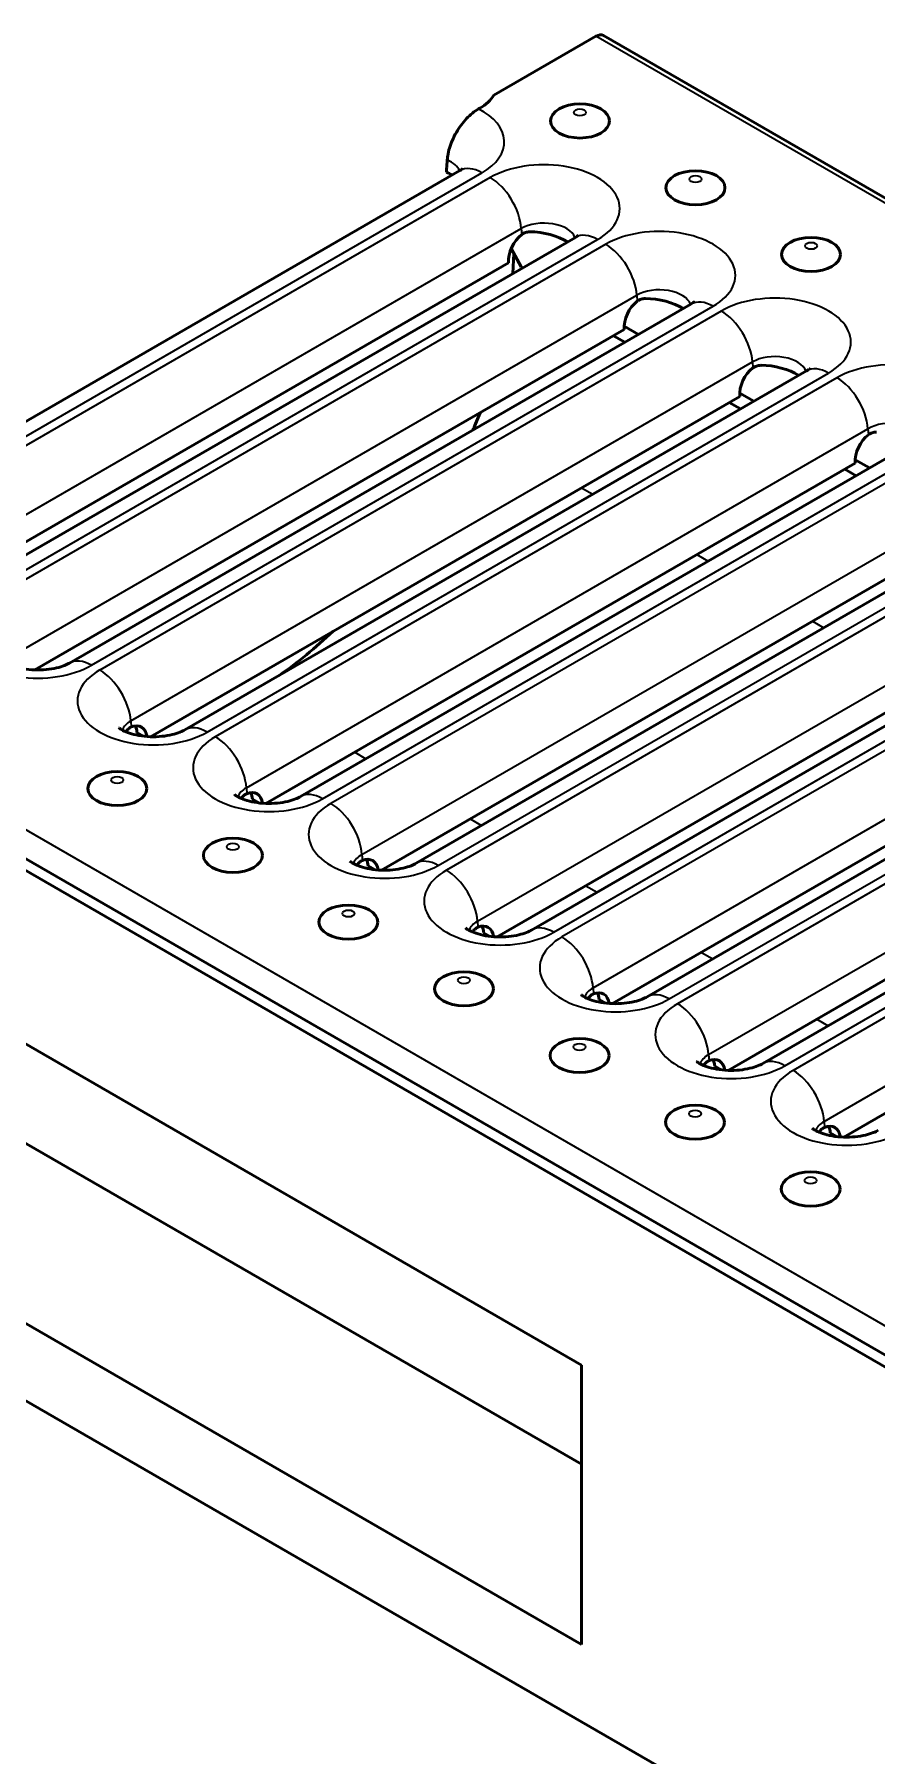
# Model space of a CAD drawing. Header units: millimetres. Extents: x 0 to 2181, y -65 to 1050.
# Drawn here: x 89.4 to 125.1, y 242.1 to 315 of the extents above; entities that cross this region are included whole.
import ezdxf

# ---------------------------------------------------------------- set-up
doc = ezdxf.new("R2010")
doc.units = ezdxf.units.MM
doc.header["$LTSCALE"] = 2.5
doc.layers.add('Sichtbar (ISO)', color=7, linetype='Continuous', lineweight=50)
doc.layers.add('Sichtbar schmal (ISO)', color=7, linetype='Continuous', lineweight=35)

msp = doc.modelspace()

# ---------------------------------------------------------------- linework, layer by layer
at = {"layer": 'Sichtbar (ISO)'}
for p, q in [((108.901, 312.421), (113.232, 314.922)), ((113.545, 314.953), (466.744, 111.033)), ((108.307, 311.874), (108.255, 311.844)), ((107.464, 309.231), (81.124, 294.023)), ((112.36, 306.404), (86.021, 291.196)), ((110.067, 305.151), (109.638, 305.929)), ((109.752, 305.721), (109.703, 304.869)), ((109.529, 305.323), (84.557, 290.905)), ((110.129, 305.115), (110.067, 305.151)), ((117.257, 303.576), (90.917, 288.369)), ((115.026, 302.288), (114.424, 302.635)), ((114.425, 302.496), (89.454, 288.078)), ((114.46, 301.962), (113.98, 302.239)), ((122.154, 300.749), (95.814, 285.542)), ((119.322, 299.669), (94.35, 285.251)), ((119.922, 299.461), (119.321, 299.808)), ((108.325, 298.974), (108.082, 298.41)), ((119.357, 299.135), (118.877, 299.412)), ((127.051, 297.922), (100.711, 282.715)), ((124.219, 296.841), (99.247, 282.424)), ((124.819, 296.634), (124.218, 296.981)), ((124.254, 296.307), (123.774, 296.585)), ((131.947, 295.095), (105.607, 279.888)), ((129.115, 294.014), (104.144, 279.597)), ((136.844, 292.268), (110.504, 277.061)), ((134.012, 291.187), (109.041, 276.77)), ((71.248, 289.865), (424.801, 85.741)), ((71.731, 290.09), (424.93, 86.17)), ((141.741, 289.441), (115.401, 274.234)), ((138.909, 288.36), (113.937, 273.943)), ((146.637, 286.614), (120.298, 271.406)), ((94.05, 285.274), (93.778, 285.431)), ((143.806, 285.533), (118.834, 271.116)), ((98.946, 282.447), (98.675, 282.604)), ((148.702, 282.706), (123.731, 268.288)), ((103.843, 279.62), (103.572, 279.776)), ((76.904, 279.251), (112.613, 258.634)), ((108.74, 276.793), (108.468, 276.949)), ((113.636, 273.966), (113.365, 274.122)), ((82.219, 271.978), (112.613, 254.43)), ((118.533, 271.138), (118.262, 271.295)), ((123.43, 268.311), (123.158, 268.468)), ((112.613, 246.795), (76.904, 267.412)), ((73.015, 266.391), (128.17, 234.548)), ((112.613, 246.795), (112.613, 258.634))]:
    msp.add_line(p, q, dxfattribs=at)
for centre, major_axis, ratio, start_param, end_param in [((113.232, 314.411), (0.312, 0.541), 0.57735, 0, 0.785398), ((106.54, 312.895), (2.5, 0), 0.57735, 5.497787, 5.948814), ((106.1, 308.882), (1.329, -0.278), 0.38606, 0.768439, 1.016426), ((110.236, 305.731), (0.427, 0.906), 0.625236, 0.858781, 2.30425), ((110.997, 306.054), (1.329, -0.278), 0.38606, 0.768439, 2.089253), ((115.132, 302.904), (0.427, 0.906), 0.625236, 0.858781, 2.30425), ((115.894, 303.227), (1.329, -0.278), 0.38606, 0.768439, 2.089253), ((120.029, 300.077), (0.427, 0.906), 0.625236, 0.858781, 2.30425), ((120.791, 300.4), (1.329, -0.278), 0.38606, 0.768439, 2.089253), ((98.648, 300.174), (-8, -13.856), 0.57735, 1.759454, 1.771512), ((124.926, 297.25), (0.427, 0.906), 0.625236, 0.858781, 2.30425), ((98.648, 300.174), (-8, -13.856), 0.57735, 0.887795, 1.095372), ((93.513, 284.767), (-0.427, -0.906), 0.625236, 2.404136, 3.749718), ((93.071, 285.022), (0.427, 0.906), 0.625236, 5.445842, 5.813139), ((98.409, 281.94), (-0.427, -0.906), 0.625236, 2.404136, 3.749718), ((97.968, 282.195), (0.427, 0.906), 0.625236, 5.445842, 5.813139), ((103.306, 279.113), (-0.427, -0.906), 0.625236, 2.404136, 3.749718), ((102.865, 279.368), (0.427, 0.906), 0.625236, 5.445842, 5.813139), ((108.203, 276.286), (-0.427, -0.906), 0.625236, 2.404136, 3.749718), ((107.761, 276.541), (0.427, 0.906), 0.625236, 5.445842, 5.813139), ((113.099, 273.459), (-0.427, -0.906), 0.625236, 2.404136, 3.749718), ((112.658, 273.714), (0.427, 0.906), 0.625236, 5.445842, 5.813139), ((117.996, 270.632), (-0.427, -0.906), 0.625236, 2.404136, 3.749718), ((117.555, 270.887), (0.427, 0.906), 0.625236, 5.445842, 5.813139), ((122.893, 267.805), (-0.427, -0.906), 0.625236, 2.404136, 3.749718), ((122.451, 268.06), (0.427, 0.906), 0.625236, 5.445842, 5.813139)]:
    msp.add_ellipse(centre, major_axis=major_axis, ratio=ratio, start_param=start_param, end_param=end_param, dxfattribs=at)
for centre in [(112.552, 311.334), (117.448, 308.507), (122.345, 305.68), (92.947, 283.053), (97.844, 280.226), (102.74, 277.399), (107.637, 274.571), (112.534, 271.744), (117.431, 268.917), (122.327, 266.09)]:
    msp.add_ellipse(centre, major_axis=(1.25, 0), ratio=0.57735, dxfattribs=at)
for points, knots in [([(108.255, 311.844), (108.173, 311.797), (108.083, 311.736), (107.908, 311.594), (107.822, 311.514), (107.67, 311.354), (107.59, 311.259), (107.441, 311.058), (107.372, 310.952), (107.256, 310.751), (107.198, 310.638), (107.098, 310.409), (107.056, 310.293), (106.993, 310.082), (106.967, 309.968), (106.94, 309.797), (106.933, 309.738), (106.929, 309.681)], [0.5555578, 0.5555578, 0.5555578, 0.5555578, 0.6251806, 0.6251806, 0.6948034, 0.6948034, 0.7645024, 0.7645024, 0.8342015, 0.8342015, 0.9037905, 0.9037905, 0.9733794, 0.9733794, 1.0426192, 1.0426192, 1.0802617, 1.0802617, 1.0802617, 1.0802617]), ([(107.588, 309.319), (107.588, 309.319), (107.588, 309.319), (107.588, 309.318), (107.578, 309.308), (107.537, 309.277), (107.506, 309.255), (107.464, 309.231)], [5.9925471, 5.9925471, 5.9925471, 5.9925471, 5.9937874, 5.9937874, 6.1384863, 6.1384863, 6.2831853, 6.2831853, 6.2831853, 6.2831853]), ([(110.086, 306.526), (110.091, 306.529), (110.095, 306.532), (110.106, 306.539), (110.111, 306.543), (110.126, 306.553), (110.135, 306.558), (110.164, 306.574), (110.184, 306.584), (110.258, 306.615), (110.315, 306.629), (110.393, 306.637), (110.412, 306.638), (110.432, 306.638)], [0, 0, 0, 0, 0.00408074, 0.00408074, 0.00866605, 0.00866605, 0.01635188, 0.01635188, 0.03189008, 0.03189008, 0.07280019, 0.07280019, 0.08630397, 0.08630397, 0.08630397, 0.08630397]), ([(112.485, 306.492), (112.485, 306.492), (112.485, 306.492), (112.484, 306.491), (112.475, 306.481), (112.434, 306.45), (112.402, 306.428), (112.36, 306.404)], [5.9925471, 5.9925471, 5.9925471, 5.9925471, 5.9937874, 5.9937874, 6.1384863, 6.1384863, 6.2831853, 6.2831853, 6.2831853, 6.2831853]), ([(114.983, 303.698), (114.987, 303.702), (114.992, 303.705), (115.002, 303.712), (115.008, 303.716), (115.023, 303.725), (115.032, 303.731), (115.061, 303.747), (115.081, 303.757), (115.155, 303.788), (115.212, 303.802), (115.289, 303.809), (115.309, 303.81), (115.329, 303.811)], [0, 0, 0, 0, 0.00408074, 0.00408074, 0.00866605, 0.00866605, 0.01635188, 0.01635188, 0.03189008, 0.03189008, 0.07280019, 0.07280019, 0.08630397, 0.08630397, 0.08630397, 0.08630397]), ([(117.381, 303.664), (117.381, 303.664), (117.381, 303.664), (117.381, 303.664), (117.372, 303.654), (117.33, 303.622), (117.299, 303.601), (117.257, 303.576)], [5.9925471, 5.9925471, 5.9925471, 5.9925471, 5.9937874, 5.9937874, 6.1384863, 6.1384863, 6.2831853, 6.2831853, 6.2831853, 6.2831853]), ([(119.879, 300.871), (119.884, 300.875), (119.889, 300.878), (119.899, 300.885), (119.905, 300.889), (119.919, 300.898), (119.929, 300.904), (119.958, 300.92), (119.977, 300.93), (120.052, 300.961), (120.108, 300.975), (120.186, 300.982), (120.206, 300.983), (120.225, 300.984)], [0, 0, 0, 0, 0.00408074, 0.00408074, 0.00866605, 0.00866605, 0.01635188, 0.01635188, 0.03189008, 0.03189008, 0.07280019, 0.07280019, 0.08630397, 0.08630397, 0.08630397, 0.08630397]), ([(122.278, 300.837), (122.278, 300.837), (122.278, 300.837), (122.278, 300.837), (122.268, 300.827), (122.227, 300.795), (122.196, 300.773), (122.154, 300.749)], [5.9925471, 5.9925471, 5.9925471, 5.9925471, 5.9937874, 5.9937874, 6.1384863, 6.1384863, 6.2831853, 6.2831853, 6.2831853, 6.2831853]), ([(124.776, 298.044), (124.781, 298.048), (124.786, 298.051), (124.796, 298.058), (124.801, 298.062), (124.816, 298.071), (124.825, 298.077), (124.854, 298.093), (124.874, 298.103), (124.948, 298.134), (125.005, 298.147), (125.083, 298.155), (125.102, 298.156), (125.122, 298.156)], [0, 0, 0, 0, 0.00408074, 0.00408074, 0.00866605, 0.00866605, 0.01635188, 0.01635188, 0.03189008, 0.03189008, 0.07280019, 0.07280019, 0.08630397, 0.08630397, 0.08630397, 0.08630397]), ([(90.917, 288.369), (90.863, 288.338), (90.79, 288.302), (90.608, 288.231), (90.496, 288.195), (90.239, 288.134), (90.092, 288.109), (89.779, 288.078), (89.611, 288.073), (89.279, 288.085), (89.115, 288.102), (88.815, 288.155), (88.679, 288.19), (88.452, 288.266), (88.359, 288.306), (88.223, 288.378), (88.176, 288.409), (88.127, 288.447), (88.117, 288.457), (88.117, 288.457)], [0, 0, 0, 0, 0.189046, 0.189046, 0.393778, 0.393778, 0.61517, 0.61517, 0.847919, 0.847919, 1.083014, 1.083014, 1.310252, 1.310252, 1.521235, 1.521235, 1.713942, 1.713942, 1.861435, 1.861435, 1.861435, 1.861435]), ([(95.814, 285.542), (95.759, 285.51), (95.687, 285.475), (95.505, 285.403), (95.393, 285.368), (95.136, 285.307), (94.989, 285.282), (94.675, 285.251), (94.508, 285.246), (94.176, 285.257), (94.012, 285.275), (93.712, 285.328), (93.576, 285.363), (93.349, 285.439), (93.256, 285.479), (93.12, 285.55), (93.073, 285.582), (93.024, 285.62), (93.014, 285.63), (93.014, 285.63)], [0, 0, 0, 0, 0.189046, 0.189046, 0.393778, 0.393778, 0.61517, 0.61517, 0.847919, 0.847919, 1.083014, 1.083014, 1.310252, 1.310252, 1.521235, 1.521235, 1.713942, 1.713942, 1.861435, 1.861435, 1.861435, 1.861435]), ([(93.308, 285.459), (93.324, 285.484), (93.341, 285.508), (93.394, 285.57), (93.433, 285.604), (93.485, 285.637), (93.495, 285.643), (93.511, 285.651), (93.516, 285.653), (93.525, 285.658), (93.528, 285.659), (93.534, 285.662), (93.537, 285.663), (93.54, 285.664)], [0.0078644, 0.0078644, 0.0078644, 0.0078644, 0.02938975, 0.02938975, 0.06890596, 0.06890596, 0.07769372, 0.07769372, 0.08251673, 0.08251673, 0.08509365, 0.08509365, 0.08756849, 0.08756849, 0.08756849, 0.08756849]), ([(100.711, 282.715), (100.656, 282.683), (100.583, 282.648), (100.401, 282.576), (100.29, 282.541), (100.033, 282.48), (99.886, 282.455), (99.572, 282.424), (99.404, 282.418), (99.073, 282.43), (98.909, 282.448), (98.609, 282.501), (98.472, 282.536), (98.246, 282.612), (98.153, 282.652), (98.016, 282.723), (97.969, 282.755), (97.92, 282.793), (97.911, 282.803), (97.911, 282.803)], [0, 0, 0, 0, 0.189046, 0.189046, 0.393778, 0.393778, 0.61517, 0.61517, 0.847919, 0.847919, 1.083014, 1.083014, 1.310252, 1.310252, 1.521235, 1.521235, 1.713942, 1.713942, 1.861435, 1.861435, 1.861435, 1.861435]), ([(98.205, 282.632), (98.22, 282.657), (98.238, 282.681), (98.29, 282.743), (98.329, 282.777), (98.382, 282.81), (98.392, 282.816), (98.407, 282.824), (98.413, 282.826), (98.422, 282.83), (98.425, 282.832), (98.431, 282.834), (98.433, 282.836), (98.436, 282.837)], [0.0078644, 0.0078644, 0.0078644, 0.0078644, 0.02938975, 0.02938975, 0.06890596, 0.06890596, 0.07769372, 0.07769372, 0.08251673, 0.08251673, 0.08509365, 0.08509365, 0.08756849, 0.08756849, 0.08756849, 0.08756849]), ([(103.102, 279.804), (103.117, 279.83), (103.134, 279.853), (103.187, 279.916), (103.226, 279.95), (103.279, 279.983), (103.289, 279.988), (103.304, 279.996), (103.31, 279.999), (103.318, 280.003), (103.321, 280.005), (103.327, 280.007), (103.33, 280.009), (103.333, 280.01)], [0.0078644, 0.0078644, 0.0078644, 0.0078644, 0.02938975, 0.02938975, 0.06890596, 0.06890596, 0.07769372, 0.07769372, 0.08251673, 0.08251673, 0.08509365, 0.08509365, 0.08756849, 0.08756849, 0.08756849, 0.08756849]), ([(105.607, 279.888), (105.553, 279.856), (105.48, 279.82), (105.298, 279.749), (105.186, 279.714), (104.929, 279.653), (104.782, 279.628), (104.469, 279.597), (104.301, 279.591), (103.97, 279.603), (103.805, 279.621), (103.505, 279.674), (103.369, 279.709), (103.142, 279.785), (103.05, 279.825), (102.913, 279.896), (102.866, 279.928), (102.817, 279.966), (102.807, 279.976), (102.807, 279.976)], [0, 0, 0, 0, 0.189046, 0.189046, 0.393778, 0.393778, 0.61517, 0.61517, 0.847919, 0.847919, 1.083014, 1.083014, 1.310252, 1.310252, 1.521235, 1.521235, 1.713942, 1.713942, 1.861435, 1.861435, 1.861435, 1.861435]), ([(110.504, 277.061), (110.449, 277.029), (110.377, 276.993), (110.195, 276.922), (110.083, 276.887), (109.826, 276.825), (109.679, 276.801), (109.365, 276.769), (109.198, 276.764), (108.866, 276.776), (108.702, 276.794), (108.402, 276.847), (108.266, 276.882), (108.039, 276.958), (107.946, 276.998), (107.81, 277.069), (107.763, 277.101), (107.714, 277.138), (107.704, 277.149), (107.704, 277.149)], [0, 0, 0, 0, 0.189046, 0.189046, 0.393778, 0.393778, 0.61517, 0.61517, 0.847919, 0.847919, 1.083014, 1.083014, 1.310252, 1.310252, 1.521235, 1.521235, 1.713942, 1.713942, 1.861435, 1.861435, 1.861435, 1.861435]), ([(107.998, 276.977), (108.014, 277.003), (108.031, 277.026), (108.084, 277.089), (108.123, 277.123), (108.176, 277.156), (108.185, 277.161), (108.201, 277.169), (108.206, 277.172), (108.215, 277.176), (108.218, 277.178), (108.224, 277.18), (108.227, 277.181), (108.23, 277.183)], [0.0078644, 0.0078644, 0.0078644, 0.0078644, 0.02938975, 0.02938975, 0.06890596, 0.06890596, 0.07769372, 0.07769372, 0.08251673, 0.08251673, 0.08509365, 0.08509365, 0.08756849, 0.08756849, 0.08756849, 0.08756849]), ([(115.401, 274.234), (115.346, 274.202), (115.273, 274.166), (115.091, 274.095), (114.98, 274.06), (114.723, 273.998), (114.576, 273.973), (114.262, 273.942), (114.095, 273.937), (113.763, 273.949), (113.599, 273.967), (113.299, 274.02), (113.162, 274.055), (112.936, 274.13), (112.843, 274.171), (112.707, 274.242), (112.659, 274.274), (112.611, 274.311), (112.601, 274.322), (112.601, 274.322)], [0, 0, 0, 0, 0.189046, 0.189046, 0.393778, 0.393778, 0.61517, 0.61517, 0.847919, 0.847919, 1.083014, 1.083014, 1.310252, 1.310252, 1.521235, 1.521235, 1.713942, 1.713942, 1.861435, 1.861435, 1.861435, 1.861435]), ([(112.895, 274.15), (112.911, 274.175), (112.928, 274.199), (112.98, 274.262), (113.019, 274.296), (113.072, 274.329), (113.082, 274.334), (113.098, 274.342), (113.103, 274.345), (113.112, 274.349), (113.115, 274.35), (113.121, 274.353), (113.124, 274.354), (113.127, 274.356)], [0.0078644, 0.0078644, 0.0078644, 0.0078644, 0.02938975, 0.02938975, 0.06890596, 0.06890596, 0.07769372, 0.07769372, 0.08251673, 0.08251673, 0.08509365, 0.08509365, 0.08756849, 0.08756849, 0.08756849, 0.08756849]), ([(120.298, 271.406), (120.243, 271.375), (120.17, 271.339), (119.988, 271.268), (119.876, 271.232), (119.62, 271.171), (119.473, 271.146), (119.159, 271.115), (118.991, 271.11), (118.66, 271.122), (118.495, 271.139), (118.196, 271.193), (118.059, 271.228), (117.833, 271.303), (117.74, 271.344), (117.603, 271.415), (117.556, 271.446), (117.507, 271.484), (117.497, 271.494), (117.497, 271.494)], [0, 0, 0, 0, 0.189046, 0.189046, 0.393778, 0.393778, 0.61517, 0.61517, 0.847919, 0.847919, 1.083014, 1.083014, 1.310252, 1.310252, 1.521235, 1.521235, 1.713942, 1.713942, 1.861435, 1.861435, 1.861435, 1.861435]), ([(117.792, 271.323), (117.807, 271.348), (117.824, 271.372), (117.877, 271.434), (117.916, 271.469), (117.969, 271.501), (117.979, 271.507), (117.994, 271.515), (118, 271.518), (118.008, 271.522), (118.011, 271.523), (118.017, 271.526), (118.02, 271.527), (118.023, 271.528)], [0.0078644, 0.0078644, 0.0078644, 0.0078644, 0.02938975, 0.02938975, 0.06890596, 0.06890596, 0.07769372, 0.07769372, 0.08251673, 0.08251673, 0.08509365, 0.08509365, 0.08756849, 0.08756849, 0.08756849, 0.08756849]), ([(125.194, 268.579), (125.14, 268.548), (125.067, 268.512), (124.885, 268.441), (124.773, 268.405), (124.516, 268.344), (124.369, 268.319), (124.056, 268.288), (123.888, 268.283), (123.556, 268.295), (123.392, 268.312), (123.092, 268.365), (122.956, 268.4), (122.729, 268.476), (122.636, 268.516), (122.5, 268.588), (122.453, 268.619), (122.404, 268.657), (122.394, 268.667), (122.394, 268.667)], [0, 0, 0, 0, 0.189046, 0.189046, 0.393778, 0.393778, 0.61517, 0.61517, 0.847919, 0.847919, 1.083014, 1.083014, 1.310252, 1.310252, 1.521235, 1.521235, 1.713942, 1.713942, 1.861435, 1.861435, 1.861435, 1.861435]), ([(122.688, 268.496), (122.704, 268.521), (122.721, 268.545), (122.774, 268.607), (122.813, 268.641), (122.866, 268.674), (122.876, 268.68), (122.891, 268.688), (122.897, 268.691), (122.905, 268.695), (122.908, 268.696), (122.914, 268.699), (122.917, 268.7), (122.92, 268.701)], [0.0078644, 0.0078644, 0.0078644, 0.0078644, 0.02938975, 0.02938975, 0.06890596, 0.06890596, 0.07769372, 0.07769372, 0.08251673, 0.08251673, 0.08509365, 0.08509365, 0.08756849, 0.08756849, 0.08756849, 0.08756849])]:
    msp.add_open_spline(points, degree=3, knots=knots, dxfattribs=at)
msp.add_rational_spline([(106.929, 309.681), (106.909, 309.421), (106.891, 309.171)], [1, 1.00020123327, 1.00000315487], degree=2, dxfattribs=at)
at = {"layer": 'Sichtbar schmal (ISO)'}
for p, q in [((466.432, 111.002), (113.232, 314.922)), ((82.061, 293.931), (108.401, 309.138)), ((108.747, 308.938), (82.407, 293.731)), ((83.728, 291.571), (110.068, 306.778)), ((86.958, 291.103), (113.298, 306.311)), ((110.068, 306.778), (110.086, 306.526)), ((113.644, 306.111), (87.304, 290.903)), ((88.625, 288.744), (114.964, 303.951)), ((91.855, 288.276), (118.194, 303.484)), ((114.964, 303.951), (114.983, 303.698)), ((118.541, 303.284), (92.201, 288.076)), ((93.521, 285.917), (119.861, 301.124)), ((96.751, 285.449), (123.091, 300.656)), ((123.437, 300.457), (97.098, 285.249)), ((119.861, 301.124), (119.879, 300.871)), ((98.418, 283.09), (124.758, 298.297)), ((108.082, 298.41), (108.196, 298.345)), ((124.758, 298.297), (124.776, 298.044)), ((101.648, 282.622), (127.988, 297.829)), ((128.334, 297.629), (101.994, 282.422)), ((103.315, 280.263), (129.654, 295.47)), ((112.612, 295.795), (113.092, 295.518)), ((106.545, 279.795), (132.884, 295.002)), ((133.231, 294.802), (106.891, 279.595)), ((108.211, 277.436), (134.551, 292.643)), ((117.509, 292.968), (117.989, 292.691)), ((111.441, 276.968), (137.781, 292.175)), ((138.127, 291.975), (111.788, 276.768)), ((72.043, 291.141), (425.243, 87.221)), ((113.108, 274.608), (139.448, 289.816)), ((122.406, 290.141), (122.886, 289.863)), ((116.338, 274.141), (142.678, 289.348)), ((143.024, 289.148), (116.684, 273.941)), ((118.005, 271.781), (144.345, 286.989)), ((93.521, 285.917), (93.54, 285.664)), ((121.235, 271.314), (147.575, 286.521)), ((147.921, 286.321), (121.581, 271.114)), ((103.006, 284.594), (103.485, 284.317)), ((122.902, 268.954), (149.241, 284.161)), ((98.418, 283.09), (98.436, 282.837)), ((107.902, 281.767), (108.382, 281.49)), ((103.315, 280.263), (103.333, 280.01)), ((112.799, 278.94), (113.279, 278.663)), ((108.211, 277.436), (108.23, 277.183)), ((117.696, 276.113), (118.176, 275.836)), ((113.108, 274.608), (113.127, 274.356)), ((122.592, 273.286), (123.072, 273.008)), ((118.005, 271.781), (118.023, 271.528)), ((122.902, 268.954), (122.92, 268.701))]:
    msp.add_line(p, q, dxfattribs=at)
for centre, major_axis, start_param, end_param in [((106.126, 310.451), (3.218, 0), 5.497787, 7.130781), ((106.126, 309.054), (1.35, 0), 0.214122, 0.93406), ((108.401, 307.607), (-0.937, 1.623), 5.497787, 6.283185), ((111.022, 307.624), (3.218, 0), 5.497787, 8.63938), ((108.747, 307.407), (0.937, -1.623), 0.872665, 2.356194), ((111.022, 306.227), (1.35, 0), 0.214122, 2.356194), ((113.298, 304.78), (-0.937, 1.623), 5.497787, 6.283185), ((115.919, 304.797), (3.218, 0), 5.497787, 8.63938), ((113.644, 304.58), (0.937, -1.623), 0.872665, 2.356194), ((115.919, 303.4), (1.35, 0), 0.214122, 2.356194), ((118.194, 301.953), (-0.937, 1.623), 5.497787, 6.283185), ((120.816, 301.97), (3.218, 0), 5.497787, 8.63938), ((118.541, 301.753), (0.937, -1.623), 0.872665, 2.356194), ((120.816, 300.573), (1.35, 0), 0.214122, 2.356194), ((123.091, 299.126), (-0.937, 1.623), 5.497787, 6.283185), ((125.713, 299.143), (3.218, 0), 5.497787, 8.63938), ((123.437, 298.926), (0.937, -1.623), 0.872665, 2.356194), ((125.713, 297.746), (1.35, 0), 0.214122, 2.356194), ((89.579, 289.59), (-3.218, 0), 5.497787, 8.63938), ((91.855, 286.746), (-0.937, 1.623), 5.497787, 6.283185), ((94.476, 286.763), (-3.218, 0), 5.497787, 8.63938), ((92.201, 286.546), (-0.937, 1.623), 4.014257, 5.497787), ((94.476, 285.366), (-1.35, 0), 5.497787, 6.068825), ((96.751, 283.919), (-0.937, 1.623), 5.497787, 6.283185), ((99.373, 283.936), (-3.218, 0), 5.497787, 8.63938), ((97.098, 283.719), (-0.937, 1.623), 4.014257, 5.497787), ((99.373, 282.539), (-1.35, 0), 5.497787, 6.068825), ((101.648, 281.092), (-0.937, 1.623), 5.497787, 6.283185), ((104.27, 281.109), (-3.218, 0), 5.497787, 8.63938), ((101.994, 280.892), (-0.937, 1.623), 4.014257, 5.497787), ((104.27, 279.711), (-1.35, 0), 5.497787, 6.068825), ((106.545, 278.264), (-0.937, 1.623), 5.497787, 6.283185), ((109.166, 278.281), (-3.218, 0), 5.497787, 8.63938), ((106.891, 278.065), (-0.937, 1.623), 4.014257, 5.497787), ((109.166, 276.884), (-1.35, 0), 5.497787, 6.068825), ((111.441, 275.437), (-0.937, 1.623), 5.497787, 6.283185), ((114.063, 275.454), (-3.218, 0), 5.497787, 8.63938), ((111.788, 275.237), (-0.937, 1.623), 4.014257, 5.497787), ((114.063, 274.057), (-1.35, 0), 5.497787, 6.068825), ((116.338, 272.61), (-0.937, 1.623), 5.497787, 6.283185), ((118.96, 272.627), (-3.218, 0), 5.497787, 8.63938), ((116.684, 272.41), (-0.937, 1.623), 4.014257, 5.497787), ((118.96, 271.23), (-1.35, 0), 5.497787, 6.068825), ((121.235, 269.783), (-0.937, 1.623), 5.497787, 6.283185), ((123.856, 269.8), (-3.218, 0), 5.497787, 8.63938), ((121.581, 269.583), (-0.937, 1.623), 4.014257, 5.497787), ((123.856, 268.403), (-1.35, 0), 5.497787, 6.068825)]:
    msp.add_ellipse(centre, major_axis=major_axis, ratio=0.57735, start_param=start_param, end_param=end_param, dxfattribs=at)
for centre, major_axis in [((112.552, 311.698), (0.255, 0)), ((117.448, 308.871), (0.255, 0)), ((122.345, 306.044), (0.255, 0)), ((92.947, 283.417), (-0.255, 0)), ((97.844, 280.589), (-0.255, 0)), ((102.74, 277.762), (-0.255, 0)), ((107.637, 274.935), (-0.255, 0)), ((112.534, 272.108), (-0.255, 0)), ((117.431, 269.281), (-0.255, 0)), ((122.327, 266.454), (-0.255, 0))]:
    msp.add_ellipse(centre, major_axis=major_axis, ratio=0.57735, dxfattribs=at)

doc.saveas('drawing.dxf')
